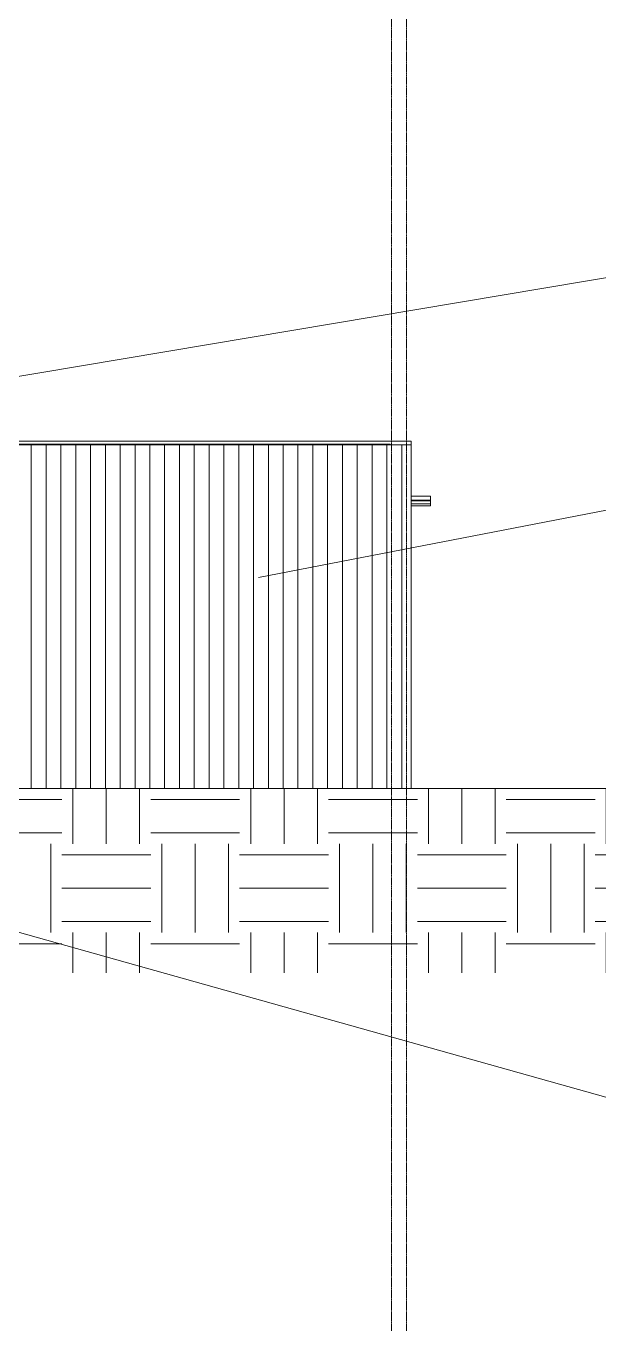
# Model space of a CAD drawing. Header units: inches. Extents: x -23565 to -43, y -324 to 853.
# Drawn here: x -7273 to -6964, y -293 to 412 of the extents above; entities that cross this region are included whole.
import ezdxf

# ---------------------------------------------------------------- set-up
doc = ezdxf.new("R2010")
doc.units = ezdxf.units.IN
doc.header["$MEASUREMENT"] = 0
doc.linetypes.add('Grid Line 1_2_', pattern=[0.875, 0.5, -0.125, 0.125, -0.125])
for name, color, linetype, lineweight in [('A-ANNO-IDEN', 131, 'Continuous', 9), ('A-FLOR-LEVL', 51, 'Continuous', 9), ('A-ROOF', 132, 'Continuous', 13), ('A-ROOF-PATT', 132, 'Continuous', 13), ('A-WALL', 113, 'Continuous', 13), ('A-WALL-PATT', 111, 'Continuous', 25), ('C-TOPO', 7, 'Continuous', 13), ('S-BEAM', 12, 'Continuous', 13), ('S-GRID', 1, 'Continuous', 9)]:
    doc.layers.add(name, color=color, linetype=linetype, lineweight=lineweight)
pattern_1 = [(90, (-21150.615, 0), (-8, 5e-16), [])]

# ---------------------------------------------------------------- blocks, each defined once
blk = doc.blocks.new('HSS-Hollow Structural Section - HSS1-1_2X1-1_2X1_8 - Obsolete-1396620-Building Section - North_South looking West _ Fitness Center')
at = {"layer": 'S-BEAM', "color": 8, "lineweight": 9}
for p, q in [((-20878.55, 155.4), (-20889.05, 155.4)), ((-20878.55, 155.4), (-20878.55, 155.18)), ((-20878.55, 155.18), (-20878.55, 154.14)), ((-20889.05, 153.86), (-20878.55, 153.86)), ((-20878.55, 154.14), (-20878.55, 153.9)), ((-20878.55, 153.9), (-20878.55, 153.86))]:
    blk.add_line(p, q, dxfattribs=at)
blk = doc.blocks.new('HSS-Hollow Structural Section - HSS1-1_2X1-1_2X1_8 - Obsolete-V121-Building Section - North_South looking West _ Fitness Center')
at = {"layer": 'S-BEAM', "color": 8, "lineweight": 9}
for p, q in [((-20889.05, 152.71), (-20878.55, 152.71)), ((-20878.55, 153.86), (-20878.55, 153)), ((-20878.55, 153), (-20878.55, 152.76)), ((-20878.55, 152.76), (-20878.55, 152.71))]:
    blk.add_line(p, q, dxfattribs=at)

msp = doc.modelspace()

# ---------------------------------------------------------------- hatches: boundary and pattern name
at = {"layer": 'A-ROOF-PATT', "lineweight": 9}
h = msp.add_hatch(dxfattribs=at)
h.set_pattern_fill('FP_7', color=8, style=0, pattern_type=2)
h.set_pattern_definition([(90, (-174.388, -762.154), (-16.082, 1e-15), [])])
h.paths.add_polyline_path([(-7065.52195, 155.39928), (-7055.02195, 155.39928), (-7055.02195, 155.87239), (-7065.52195, 155.87239)], flags=0)
h.paths.add_polyline_path([(-8610.01698, 186.21614), (-8548.27195, 186.21614), (-8548.27195, 186.71614), (-8623.14695, 186.71614), (-8623.14695, 186.21614)], flags=0)
at = {"layer": 'A-WALL-PATT', "lineweight": 9}
h = msp.add_hatch(dxfattribs=at)
h.set_pattern_fill('FP_52', color=8, style=0, pattern_type=2)
h.set_pattern_definition(pattern_1)
h.paths.add_polyline_path([(-7298.27195, 0), (-7076.77195, 0), (-7076.77195, 186), (-7298.27195, 185.97751), (-7298.27195, 10.47591)], flags=0)
h = msp.add_hatch(dxfattribs=at)
h.set_pattern_fill('FP_52', color=8, style=0, pattern_type=2)
h.set_pattern_definition(pattern_1)
h.paths.add_polyline_path([(-7076.77195, 0), (-7065.52195, 0), (-7065.52195, 185.60156), (-7076.77195, 185.60156), (-7076.77195, 61.59675)], flags=0)
at = {"layer": 'C-TOPO', "lineweight": 9}
h = msp.add_hatch(dxfattribs=at)
h.set_pattern_fill('FP_48', color=8, style=0, pattern_type=2)
h.set_pattern_definition([(0, (-21606.15, 72.08), (48, 48), [48, -48]), (0, (-21606.15, 90.08), (48, 48), [48, -48]), (0, (-21606.15, 108.08), (48, 48), [48, -48]), (90, (-21600.15, 114.08), (-48, 48), [48, -48]), (90, (-21582.15, 114.08), (-48, 48), [48, -48]), (90, (-21564.15, 114.08), (-48, 48), [48, -48])])
h.paths.add_polyline_path([(-7041.41148, -99.61925), (-6731.56348, -99.61925), (-6731.56348, 0), (-7298.77195, 0), (-7298.77195, -36), (-7295.77195, -36), (-7295.77195, -48), (-7301.41678, -48), (-7301.41678, -99.61925), (-7066.11576, -99.61925)], flags=0)

# ---------------------------------------------------------------- linework, layer by layer
at = {"layer": 'A-ANNO-IDEN', "color": 153}
for p, q in [((-7367.42008, 207.52045), (-6694.95307, 320.66781)), ((-7147.94839, 114.05008), (-6695.32807, 201.70331)), ((-7824.00307, 75.59797), (-6880.39057, -189.167))]:
    msp.add_line(p, q, dxfattribs=at)
at = {"layer": 'A-FLOR-LEVL', "linetype": 'Grid Line 1_2_'}
msp.add_line((-9403.84024, 0), (-6353.55665, 0), dxfattribs=at)
at = {"layer": 'A-ROOF', "color": 8, "lineweight": 9}
for p, q in [((-7298.27195, 187.60329), (-7065.52195, 187.60329)), ((-7076.77195, 185.60156), (-7298.27195, 185.60156)), ((-7065.52195, 187.60329), (-7065.52195, 185.60156)), ((-7065.52195, 157.87413), (-7055.02195, 157.87413)), ((-7055.02195, 155.87239), (-7065.52195, 155.87239)), ((-7055.02195, 155.40894), (-7055.02195, 157.87413))]:
    msp.add_line(p, q, dxfattribs=at)
at = {"layer": 'A-WALL', "color": 8, "lineweight": 9}
for p, q in [((-7076.77195, 186), (-7298.27195, 186)), ((-7076.77195, 185.60156), (-7076.77195, 186)), ((-7065.52195, 185.60156), (-7076.77195, 185.60156)), ((-7065.52195, 185.60156), (-7065.52195, 0))]:
    msp.add_line(p, q, dxfattribs=at)
at = {"layer": 'C-TOPO'}
for p, q in [((-7168.01903, 0), (-7298.77195, 0)), ((-7092.51206, 0), (-7168.01903, 0)), ((-6937.09308, 0), (-7092.51206, 0))]:
    msp.add_line(p, q, dxfattribs=at)
at = {"layer": 'C-TOPO', "color": 8, "lineweight": 9}
for p, q in [((-7298.77195, 0), (-7168.01845, 0)), ((-7168.01845, 0), (-7092.51162, 0)), ((-6937.09316, 0), (-7092.51162, 0))]:
    msp.add_line(p, q, dxfattribs=at)
at = {"layer": 'S-GRID', "linetype": 'Grid Line 1_2_'}
for p, q in [((-7076.02195, -293.03588), (-7076.02195, 738.65708)), ((-7068.02195, -293.03588), (-7068.02195, 738.65708))]:
    msp.add_line(p, q, dxfattribs=at)

# ---------------------------------------------------------------- block references
at = {"layer": 'S-BEAM', "color": 8, "lineweight": 9}
for name in ['HSS-Hollow Structural Section - HSS1-1_2X1-1_2X1_8 - Obsolete-1396620-Building Section - North_South looking West _ Fitness Center', 'HSS-Hollow Structural Section - HSS1-1_2X1-1_2X1_8 - Obsolete-V121-Building Section - North_South looking West _ Fitness Center']:
    msp.add_blockref(name, (13823.53087, 0), dxfattribs=at)

doc.saveas('drawing.dxf')
